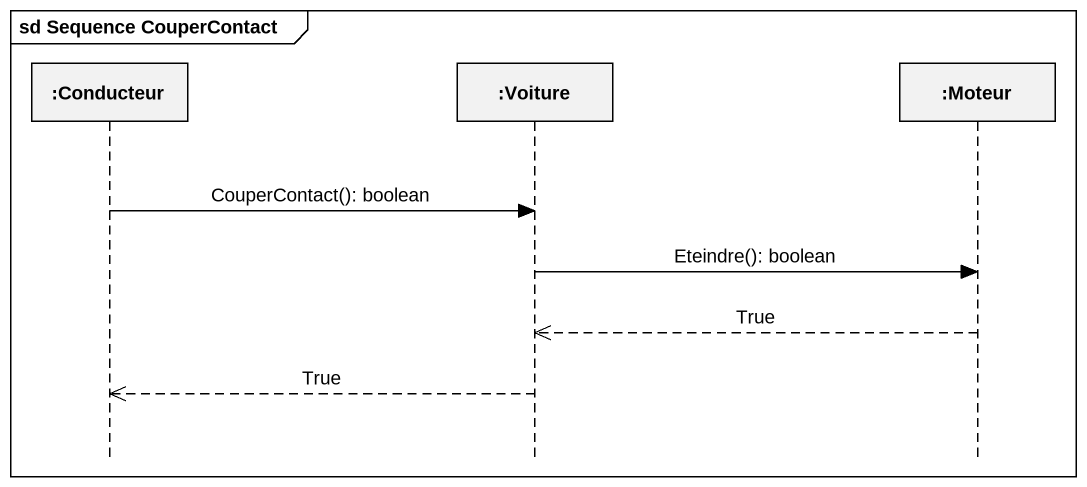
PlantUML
@startuml
mainframe sd Sequence CouperContact
hide footbox
participant ":Conducteur" as Conducteur
participant ":Voiture" as Voiture
participant ":Moteur" as Moteur

Conducteur -> Voiture : CouperContact(): boolean
Voiture -> Moteur : Eteindre(): boolean
Moteur -->> Voiture : True
Voiture -->> Conducteur : True
@enduml
